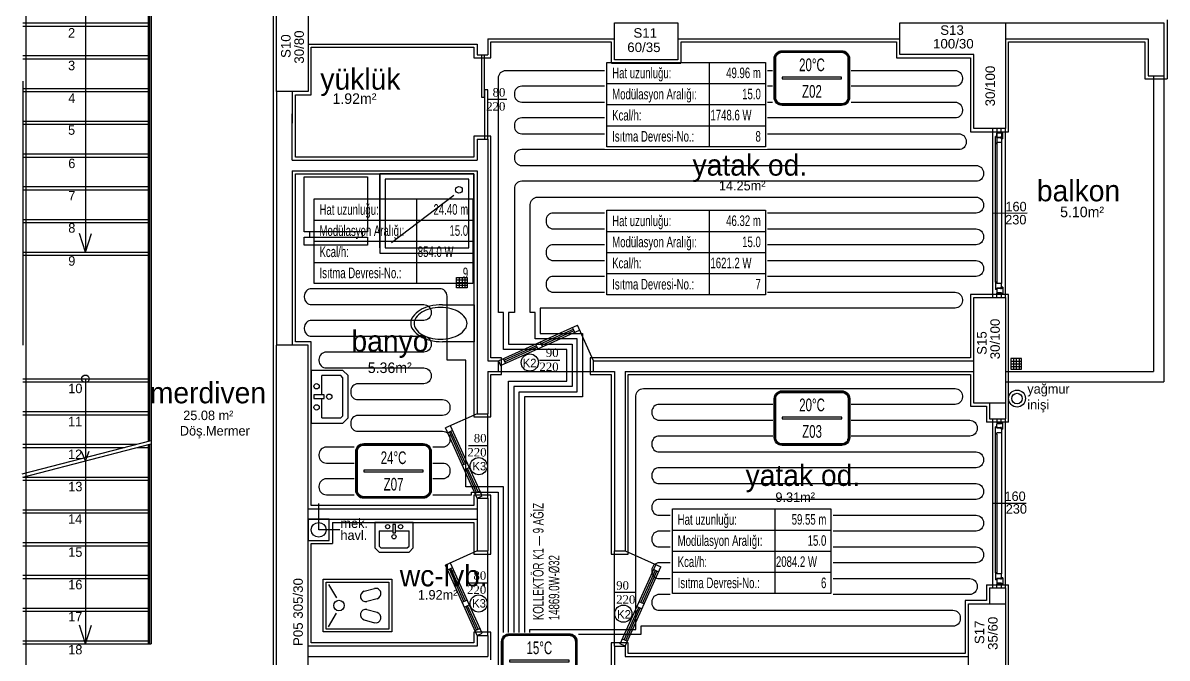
# Model space of a CAD drawing. Header units: centimetres. Extents: x 252602 to 265542, y -444050 to -441150.
# Drawn here: x 253445 to 254528, y -442857 to -442256 of the extents above; entities that cross this region are included whole.
import ezdxf
from ezdxf.enums import TextEntityAlignment as Align

# ---------------------------------------------------------------- set-up
doc = ezdxf.new("R2010")
doc.units = ezdxf.units.CM
for name, color, linetype in [('ROTAS-ISITMA-CAP', 41, 'Continuous'), ('ROTAS-ISITMA-ETIKET', 2, 'Continuous'), ('ROTAS-ISITMA-MAHAL-ETIKET', 2, 'Continuous'), ('ROTAS-MIMARI', 8, 'Continuous'), ('ROTAS-MIMARI-YAZI', 8, 'Continuous')]:
    doc.layers.add(name, color=color, linetype=linetype)
doc.layers.add('ROTAS-ISITMA-PEX', color=1, linetype='Continuous', lineweight=30)
doc.styles.add('arial_1_18', font='arial.ttf', dxfattribs={"height": 0.2})
doc.styles.add('ROTAS-YAZI', font='arial.ttf')

# ---------------------------------------------------------------- blocks, each defined once
blk = doc.blocks.new('ROTAS-YI-MAHAL')
at = {"color": 2, "extrusion": (0, 0, -1)}
for points in [[(35.7, -18.4), (35.7, 18.4, 0.414214), (28.2, 25.9), (-28.2, 25.9, 0.414214), (-35.7, 18.4), (-35.7, -18.4, 0.414214), (-28.2, -25.9), (28.2, -25.9, 0.414214)], [(34.2, -18.4), (34.2, 18.4, 0.414214), (28.2, 24.4), (-28.2, 24.4, 0.414214), (-34.2, 18.4), (-34.2, -18.4, 0.414214), (-28.2, -24.4), (28.2, -24.4, 0.414214)]]:
    blk.add_lwpolyline(points, format="xyb", close=True, dxfattribs=at)
at = {"color": 4, "extrusion": (0, 0, -1)}
for points in [[(35.2, -18.4), (35.2, 18.4, 0.414214), (28.2, 25.4), (-28.2, 25.4, 0.414214), (-35.2, 18.4), (-35.2, -18.4, 0.414214), (-28.2, -25.4), (28.2, -25.4, 0.414214)], [(34.7, -18.4), (34.7, 18.4, 0.414214), (28.2, 24.9), (-28.2, 24.9, 0.414214), (-34.7, 18.4), (-34.7, -18.4, 0.414214), (-28.2, -24.9), (28.2, -24.9, 0.414214)]]:
    blk.add_lwpolyline(points, format="xyb", close=True, dxfattribs=at)
at = {"color": 2, "extrusion": (0, 0, -1)}
blk.add_lwpolyline([(28.2, -0.8), (-28.2, -0.8), (-28.2, 0.8), (28.2, 0.8)], close=True, dxfattribs=at)
at = {"color": 4, "style": 'ROTAS-YAZI', "width": 0.65}
blk.add_attdef('DERECE', (-12.1, 6.5), '', height=12, dxfattribs=at)
at = {"color": 2, "style": 'ROTAS-YAZI', "width": 0.65, "flags": 1}
for tag in ['ALAN', 'MAHAL']:
    blk.add_attdef(tag, (0, 0), '', height=5, dxfattribs=at)
at = {"color": 1, "style": 'ROTAS-YAZI', "width": 0.65}
blk.add_attdef('NO', (-9.3, -18.6), '', height=12, dxfattribs=at)
blk = doc.blocks.new('ROTAS-YI-ETIKET')
at = {"color": 2}
for p, q in [((96.9, 0), (96.9, -80)), ((0, -20), (150, -20)), ((0, -40), (150, -40)), ((0, -60), (150, -60))]:
    blk.add_line(p, q, dxfattribs=at)
at = {"color": 2, "extrusion": (0, 0, -1)}
blk.add_lwpolyline([(-150, 0), (-150, -80), (0, -80), (0, 0)], close=True, dxfattribs=at)
at = {"color": 2, "style": 'ROTAS-YAZI', "width": 0.65}
for s, p in [('Hat uzunluğu:', (5, -10)), ('Modülasyon Aralığı:', (5, -30)), ('Kcal/h:', (5, -50)), ('Isıtma Devresi-No.:', (5, -70))]:
    blk.add_text(s, height=10, dxfattribs=at).set_placement(p, align=Align.MIDDLE_LEFT)
at = {"color": 2, "style": 'ROTAS-YAZI', "width": 0.65, "flags": 1}
for tag in ['ALAN', 'NO', 'DERECE', 'BORU', 'MAHAL']:
    blk.add_attdef(tag, (0, 0), '', height=5, dxfattribs=at)
at = {"color": 2, "style": 'ROTAS-YAZI', "width": 0.65}
for tag, p in [('UZ', (145.7, -14.9)), ('AR', (145.7, -34.9)), ('NO1', (145.7, -75))]:
    blk.add_attdef(tag, text='', height=10, dxfattribs=at).set_placement(p, align=Align.RIGHT)
blk.add_attdef('YER', (98, -54.9), '', height=10, dxfattribs=at)

msp = doc.modelspace()

# ---------------------------------------------------------------- linework, layer by layer
at = {"layer": 'ROTAS-ISITMA-PEX'}
for points in [[(253905, -442895), (253905, -442595), (253960, -442595), (253960, -442565), (253900, -442565), (253900, -442530), (253895.4, -442530), (253895.4, -442525.8), (253895.4, -442307.8, -0.414214), (253902.4, -442300.8), (254327.5, -442300.8, -0.414214), (254334.5, -442307.8), (254334.5, -442308.8, -0.414214), (254327.5, -442315.8), (253917.4, -442315.8, 0.414214), (253910.4, -442322.8), (253910.4, -442323.8, 0.414214), (253917.4, -442330.8), (254327.5, -442330.8, -0.414214), (254334.5, -442337.8), (254334.5, -442338.8, -0.414214), (254327.5, -442345.8), (253917.4, -442345.8, 0.414214), (253910.4, -442352.8), (253910.4, -442353.8, 0.414214), (253917.4, -442360.8), (254331.1, -442360.8, -0.414214), (254338.1, -442367.8), (254338.1, -442368.8, -0.414214), (254331.1, -442375.8), (253917.4, -442375.8, 0.414214), (253910.4, -442382.8), (253910.4, -442383.8, 0.414214), (253917.4, -442390.8), (254347.5, -442390.8, -0.414214), (254354.5, -442397.8), (254354.5, -442398.8, -0.414214), (254347.5, -442405.8), (253917.4, -442405.8, 0.414214), (253910.4, -442412.8), (253910.4, -442525.8), (253910.4, -442530), (253905, -442530), (253905, -442560), (253965, -442560), (253965, -442600), (253910, -442600), (253910, -442900)], [(253915, -442905), (253915, -442605), (253970, -442605), (253970, -442555), (253930, -442555), (253930, -442530), (253925.4, -442530), (253925.4, -442525.8), (253925.4, -442427.8, -0.414214), (253932.4, -442420.8), (254347.5, -442420.8, -0.414214), (254354.5, -442427.8), (254354.5, -442428.8, -0.414214), (254347.5, -442435.8), (253947.4, -442435.8, 0.414214), (253940.4, -442442.8), (253940.4, -442443.8, 0.414214), (253947.4, -442450.8), (254347.5, -442450.8, -0.414214), (254354.5, -442457.8), (254354.5, -442458.8, -0.414214), (254347.5, -442465.8), (253947.4, -442465.8, 0.414214), (253940.4, -442472.8), (253940.4, -442473.8, 0.414214), (253947.4, -442480.8), (254347.5, -442480.8, -0.414214), (254354.5, -442487.8), (254354.5, -442488.8, -0.414214), (254347.5, -442495.8), (253947.4, -442495.8, 0.414214), (253940.4, -442502.8), (253940.4, -442503.8, 0.414214), (253947.4, -442510.8), (254327.5, -442510.8, -0.414214), (254334.5, -442517.8), (254334.5, -442518.8, -0.414214), (254327.5, -442525.8), (253940.4, -442525.8), (253935, -442525.8), (253935, -442550), (253975, -442550), (253975, -442610), (253920, -442610), (253920, -442910)], [(253900, -442890), (253900, -442695), (253864.5, -442695), (253864.5, -442687.5), (253864.5, -442575), (253846.7, -442575), (253846.7, -442514.5, 0.414214), (253839.7, -442507.5), (253718.5, -442507.5, 0.414214), (253711.5, -442514.5), (253711.5, -442515.5, 0.414214), (253718.5, -442522.5), (253824.7, -442522.5, -0.414214), (253831.7, -442529.5), (253831.7, -442530.5, -0.414214), (253824.7, -442537.5), (253718.5, -442537.5, 0.414214), (253711.5, -442544.5), (253711.5, -442545.5, 0.414214), (253718.5, -442552.5), (253824.7, -442552.5, -0.414214), (253831.7, -442559.5), (253831.7, -442560.5, -0.414214), (253824.7, -442567.5), (253732.5, -442567.5, 0.414214), (253725.5, -442574.5), (253725.5, -442575.5, 0.414214), (253732.5, -442582.5), (253824.7, -442582.5, -0.414214), (253831.7, -442589.5), (253831.7, -442590.5, -0.414214), (253824.7, -442597.5), (253762.5, -442597.5, 0.414214), (253755.5, -442604.5), (253755.5, -442605.5, 0.414214), (253762.5, -442612.5), (253842.5, -442612.5, -0.414214), (253849.5, -442619.5), (253849.5, -442620.5, -0.414214), (253842.5, -442627.5), (253762.5, -442627.5, 0.414214), (253755.5, -442634.5), (253755.5, -442635.5, 0.414214), (253762.5, -442642.5), (253842.5, -442642.5, -0.414214), (253849.5, -442649.5), (253849.5, -442650.5, -0.414214), (253842.5, -442657.5), (253732.5, -442657.5, 0.414214), (253725.5, -442664.5), (253725.5, -442665.5, 0.414214), (253732.5, -442672.5), (253842.5, -442672.5, -0.414214), (253849.5, -442679.5), (253849.5, -442680.5, -0.414214), (253842.5, -442687.5), (253732.5, -442687.5, 0.414214), (253725.5, -442694.5), (253725.5, -442695.5, 0.414214), (253732.5, -442702.5), (253849.5, -442702.5), (253870, -442702.5), (253870, -442700), (253895, -442700), (253895, -442885)], [(253925, -442915), (253925, -442830), (254025.5, -442830), (254025.5, -442827), (254025.5, -442609, -0.414214), (254032.5, -442602), (254327.5, -442602, -0.414214), (254334.5, -442609), (254334.5, -442610, -0.414214), (254327.5, -442617), (254047.5, -442617, 0.414214), (254040.5, -442624), (254040.5, -442625, 0.414214), (254047.5, -442632), (254341.5, -442632, -0.414214), (254348.5, -442639), (254348.5, -442640, -0.414214), (254341.5, -442647), (254047.5, -442647, 0.414214), (254040.5, -442654), (254040.5, -442655, 0.414214), (254047.5, -442662), (254347.5, -442662, -0.414214), (254354.5, -442669), (254354.5, -442670, -0.414214), (254347.5, -442677), (254047.5, -442677, 0.414214), (254040.5, -442684), (254040.5, -442685, 0.414214), (254047.5, -442692), (254347.5, -442692, -0.414214), (254354.5, -442699), (254354.5, -442700, -0.414214), (254347.5, -442707), (254047.5, -442707, 0.414214), (254040.5, -442714), (254040.5, -442715, 0.414214), (254047.5, -442722), (254347.5, -442722, -0.414214), (254354.5, -442729), (254354.5, -442730, -0.414214), (254347.5, -442737), (254047.5, -442737, 0.414214), (254040.5, -442744), (254040.5, -442745, 0.414214), (254047.5, -442752), (254347.5, -442752, -0.414214), (254354.5, -442759), (254354.5, -442760, -0.414214), (254347.5, -442767), (254047.5, -442767, 0.414214), (254040.5, -442774), (254040.5, -442775, 0.414214), (254047.5, -442782), (254341.5, -442782, -0.414214), (254348.5, -442789), (254348.5, -442790, -0.414214), (254341.5, -442797), (254047.5, -442797, 0.414214), (254040.5, -442804), (254040.5, -442805, 0.414214), (254047.5, -442812), (254325.5, -442812, -0.414214), (254332.5, -442819), (254332.5, -442820, -0.414214), (254325.5, -442827), (254040.5, -442827), (254030, -442827), (254030, -442835), (253930, -442835), (253930, -442920)]]:
    msp.add_lwpolyline(points, format="xyb", dxfattribs=at)
at = {"layer": 'ROTAS-MIMARI', "ltscale": 0.03}
for p, q in [((253448.2, -442310.8), (253448.2, -442230.8)), ((253504.5, -442225.8), (253504.5, -442472.8)), ((253563.7, -442225.8), (253563.7, -442651.9)), ((253565.2, -442225.8), (253565.2, -442651.5)), ((253566.7, -442225.8), (253566.7, -442654.3)), ((253682.2, -442237.8), (253682.2, -442320.8)), ((254528.2, -442252.8), (254528.2, -442308.8)), ((253445.2, -442255.8), (253563.7, -442255.8)), ((253445.2, -442258.8), (253563.7, -442258.8)), ((253885.2, -442270.8), (254005.2, -442270.8)), ((253885.2, -442270.8), (253885.2, -442286)), ((253888.2, -442289), (253888.2, -442273.8)), ((253888.2, -442273.8), (254002.2, -442273.8)), ((254002.2, -442273.8), (254002.2, -442293.8)), ((254065.2, -442270.8), (254275.2, -442270.8)), ((254068.2, -442293.8), (254068.2, -442273.8)), ((254068.2, -442273.8), (254272.2, -442273.8)), ((254272.2, -442273.8), (254272.2, -442288.8)), ((254375.2, -442270.8), (254510.2, -442270.8)), ((254378.2, -442273.8), (254507.2, -442273.8)), ((254378.2, -442315.8), (254378.2, -442273.8)), ((254507.2, -442273.8), (254507.2, -442308.8)), ((254510.2, -442270.8), (254510.2, -442305.8)), ((253715.2, -442275.8), (253875.2, -442275.8)), ((253718.2, -442323.8), (253718.2, -442278.8)), ((253718.2, -442278.8), (253872.2, -442278.8)), ((253872.2, -442278.8), (253872.2, -442289)), ((253875.2, -442275.8), (253875.2, -442286)), ((253875.2, -442286), (253885.2, -442286)), ((253879.2, -442286), (253879.2, -442326)), ((253882.2, -442326), (253882.2, -442286)), ((253445.2, -442286.8), (253563.7, -442286.8)), ((253445.2, -442289.8), (253563.7, -442289.8)), ((253872.2, -442289), (253888.2, -442289)), ((254002.2, -442293.8), (254068.2, -442293.8)), ((254272.2, -442288.8), (254342.2, -442288.8)), ((254342.2, -442288.8), (254342.2, -442358.8)), ((254510.2, -442305.8), (254525.2, -442305.8)), ((253445.2, -442310.8), (253445.2, -442560.8)), ((253445.2, -442317.8), (253563.7, -442317.8)), ((253448.2, -442525.8), (253448.2, -442310.8)), ((254378.2, -442358.8), (254378.2, -442315.8)), ((254507.2, -442308.8), (254528.2, -442308.8)), ((253445.2, -442320.8), (253563.7, -442320.8)), ((253682.2, -442320.8), (253682.2, -442560.8)), ((253685.2, -442320.8), (253685.2, -442560.8)), ((253700.2, -442320.8), (253700.2, -442350.8)), ((253703.2, -442382.8), (253703.2, -442323.8)), ((253703.2, -442323.8), (253718.2, -442323.8)), ((253879.2, -442326), (253882.2, -442326)), ((253882.2, -442319.1), (253882.2, -442366)), ((253885.2, -442319.1), (253882.2, -442319.1)), ((253885.2, -442366), (253885.2, -442319.1)), ((253885.2, -442328.1), (253903.4, -442328.1)), ((253445.2, -442348.8), (253563.7, -442348.8)), ((253700.2, -442385.8), (253700.2, -442341.8)), ((253445.2, -442351.8), (253563.7, -442351.8)), ((254342.2, -442358.8), (254357.2, -442358.8)), ((254357.2, -442358.8), (254378.2, -442358.8)), ((254375.2, -442355.8), (254360.2, -442355.8)), ((254363.4, -442515.8), (254363.4, -442355.8)), ((254367.2, -442355.8), (254367.2, -442359.8)), ((254367.2, -442359.8), (254371.2, -442359.8)), ((254367.2, -442360.3), (254367.2, -442501.4)), ((254367.2, -442364.3), (254367.2, -442360.3)), ((254371.4, -442360.3), (254367.2, -442360.3)), ((254371.2, -442359.8), (254371.2, -442355.8)), ((254371.4, -442359.1), (254371.4, -442502.6)), ((254372.8, -442359.1), (254371.4, -442359.1)), ((254371.4, -442360.3), (254371.4, -442359.1)), ((254372.8, -442365.5), (254372.8, -442359.1)), ((254375.2, -442515.8), (254375.2, -442355.8)), ((253888.2, -442363), (253872.2, -442363)), ((253872.2, -442363), (253872.2, -442382.8)), ((253875.2, -442366), (253875.2, -442385.8)), ((253875.2, -442366), (253885.2, -442366)), ((253882.2, -442366), (253885.2, -442366)), ((253885.2, -442366), (253885.2, -442575.8)), ((253888.2, -442572.8), (253888.2, -442363)), ((254365.8, -442501.4), (254365.8, -442363.4)), ((254367.2, -442363.4), (254365.8, -442363.4)), ((254365.8, -442370.2), (254365.8, -442363.4)), ((254367.2, -442370.2), (254365.8, -442370.2)), ((254367.2, -442363.4), (254367.2, -442364.6)), ((254370.4, -442364.3), (254367.2, -442364.3)), ((254370.4, -442364.6), (254367.2, -442364.6)), ((254371.4, -442369), (254367.2, -442369)), ((254367.2, -442370.2), (254367.2, -442369)), ((254370.4, -442364.3), (254370.4, -442364)), ((254371.4, -442364), (254370.4, -442364)), ((254370.4, -442364.9), (254370.4, -442364.6)), ((254370.9, -442364.9), (254370.4, -442364.9)), ((254370.9, -442364.9), (254370.9, -442364.6)), ((254371.4, -442364.6), (254370.9, -442364.6)), ((254371.4, -442365.5), (254371.4, -442364)), ((254371.4, -442364.6), (254371.4, -442369)), ((254372.8, -442365.5), (254371.4, -442365.5)), ((253445.2, -442379.8), (253563.7, -442379.8)), ((253445.2, -442382.8), (253563.7, -442382.8)), ((253872.2, -442382.8), (253703.2, -442382.8)), ((253700.2, -442385.8), (253875.2, -442385.8)), ((253700.2, -442395.8), (253875.2, -442395.8)), ((253700.2, -442395.8), (253700.2, -442560.8)), ((253703.2, -442557.8), (253703.2, -442398.8)), ((253703.2, -442398.8), (253872.2, -442398.8)), ((253783.2, -442468.8), (253783.2, -442398.8)), ((253872.2, -442398.8), (253872.2, -442628.8)), ((253875.2, -442395.8), (253875.2, -442625.8)), ((253445.2, -442410.8), (253563.7, -442410.8)), ((253445.2, -442413.8), (253563.7, -442413.8)), ((254363.4, -442435.8), (254395.8, -442435.7)), ((253445.2, -442441.8), (253563.7, -442441.8)), ((253445.2, -442444.8), (253563.7, -442444.8)), ((253504.5, -442472.8), (253498.8, -442455.2)), ((253504.5, -442472.8), (253510.2, -442455.2)), ((253445.2, -442472.8), (253563.7, -442472.8)), ((253445.2, -442475.8), (253563.7, -442475.8)), ((253855.8, -442506.7), (253855.8, -442496.7)), ((253855.8, -442496.7), (253865.8, -442496.7)), ((253855.8, -442499.2), (253865.8, -442499.2)), ((253855.8, -442501.7), (253865.8, -442501.7)), ((253858.3, -442496.7), (253858.3, -442506.7)), ((253860.9, -442496.7), (253860.9, -442506.7)), ((253863.5, -442496.7), (253863.5, -442506.7)), ((253865.8, -442496.7), (253865.8, -442506.7)), ((254367.2, -442501.4), (254365.8, -442501.4)), ((254365.8, -442501.4), (254365.8, -442508.2)), ((254367.2, -442501.4), (254367.2, -442502.6)), ((254371.4, -442502.6), (254367.2, -442502.6)), ((254371.4, -442507), (254371.4, -442502.6)), ((253855.8, -442504.2), (253865.8, -442504.2)), ((253865.8, -442506.7), (253855.8, -442506.7)), ((254357.2, -442512.8), (254342.2, -442512.8)), ((254342.2, -442512.8), (254342.2, -442572.8)), ((254378.2, -442512.8), (254357.2, -442512.8)), ((254367.2, -442508.2), (254365.8, -442508.2)), ((254367.2, -442508.2), (254367.2, -442507)), ((254370.4, -442507), (254367.2, -442507)), ((254367.2, -442507.3), (254367.2, -442511.3)), ((254370.4, -442507.3), (254367.2, -442507.3)), ((254371.4, -442511.3), (254367.2, -442511.3)), ((254367.2, -442515.8), (254367.2, -442511.8)), ((254367.2, -442511.8), (254371.2, -442511.8)), ((254370.9, -442506.7), (254370.4, -442506.7)), ((254370.4, -442506.7), (254370.4, -442507)), ((254370.4, -442507.3), (254370.4, -442507.6)), ((254371.4, -442507.6), (254370.4, -442507.6)), ((254370.9, -442506.7), (254370.9, -442507)), ((254371.4, -442507), (254370.9, -442507)), ((254371.2, -442511.8), (254371.2, -442515.8)), ((254372.8, -442506.1), (254371.4, -442506.1)), ((254371.4, -442506.1), (254371.4, -442507.6)), ((254371.4, -442511.3), (254371.4, -442512.5)), ((254372.8, -442512.5), (254371.4, -442512.5)), ((254372.8, -442506.1), (254372.8, -442512.5)), ((254378.2, -442515.8), (254378.2, -442512.8)), ((253842.4, -442522.6), (253872.3, -442522.6)), ((253872.3, -442522.6), (253872.3, -442557.7)), ((254378.2, -442585.8), (254378.2, -442515.8)), ((253448.2, -442585.8), (253448.2, -442525.8)), ((253895.3, -442575.8), (253970.2, -442542.1)), ((253935.7, -442559.4), (253966.3, -442545.7)), ((253967.7, -442548.7), (253965.6, -442544.2)), ((253985.3, -442575.8), (253970.2, -442542.1)), ((253897.4, -442580.3), (253972.2, -442546.7)), ((253936.4, -442560.8), (253966.9, -442547.1)), ((253682.2, -442560.8), (253682.2, -442585.8)), ((253718.2, -442557.8), (253703.2, -442557.8)), ((253718.2, -442712.8), (253718.2, -442557.8)), ((253842.4, -442557.6), (253872.3, -442557.6)), ((253900.5, -442575.2), (253931.1, -442561.5)), ((253901.2, -442576.6), (253931.8, -442562.9)), ((253930.5, -442560), (253932.5, -442564.5)), ((253935, -442557.9), (253937.1, -442562.5)), ((253885.2, -442575.8), (253895.3, -442575.8)), ((253898.3, -442572.8), (253888.2, -442572.8)), ((253895.3, -442585.8), (253895.3, -442575.8)), ((253895.3, -442575.8), (253897.4, -442580.3)), ((253898.3, -442588.8), (253898.3, -442572.8)), ((253899.9, -442573.7), (253901.9, -442578.3)), ((253934.3, -442575.2), (253953.6, -442575.2)), ((254342.2, -442572.8), (253982.3, -442572.8)), ((253982.3, -442572.8), (253982.3, -442588.8)), ((253985.3, -442575.8), (254345.2, -442575.8)), ((253985.3, -442585.8), (253985.3, -442575.8)), ((254390.4, -442573.6), (254380.4, -442573.6)), ((254380.4, -442573.6), (254380.4, -442583.6)), ((254380.4, -442576), (254390.4, -442576)), ((254380.4, -442578.6), (254390.4, -442578.6)), ((254382.8, -442573.6), (254382.8, -442583.6)), ((254385.4, -442573.6), (254385.4, -442583.6)), ((254388.1, -442573.6), (254388.1, -442583.6)), ((254390.4, -442583.6), (254390.4, -442573.6)), ((253448.2, -442810.8), (253448.2, -442585.8)), ((253682.2, -442585.8), (253682.2, -442790.8)), ((253885.2, -442585.8), (253885.2, -442625.8)), ((253885.2, -442585.8), (253895.3, -442585.8)), ((253888.2, -442628.8), (253888.2, -442588.8)), ((253888.2, -442588.8), (253898.3, -442588.8)), ((253895.3, -442585.8), (253985.3, -442585.8)), ((253982.3, -442588.8), (254002.2, -442588.8)), ((253985.3, -442585.8), (254005.2, -442585.8)), ((254002.2, -442588.8), (254002.2, -442758.8)), ((254005.2, -442585.8), (254005.2, -442755.8)), ((254015.2, -442585.8), (254015.2, -442755.8)), ((254015.2, -442585.8), (254345.2, -442585.8)), ((254018.2, -442758.8), (254018.2, -442588.8)), ((254018.2, -442588.8), (254342.2, -442588.8)), ((254342.2, -442588.8), (254342.2, -442618.8)), ((254378.2, -442633.8), (254378.2, -442585.8)), ((254380.4, -442581.1), (254390.4, -442581.1)), ((254380.4, -442583.6), (254390.4, -442583.6)), ((253445.2, -442592.8), (253563.7, -442592.8)), ((253445.2, -442595.8), (253563.7, -442595.8)), ((253504.5, -442592.8), (253504.5, -442667.3)), ((254342.2, -442618.8), (254357.2, -442618.8)), ((254357.2, -442618.8), (254357.2, -442633.8)), ((254360.2, -442615.8), (254360.2, -442630.8)), ((254375.2, -442615.8), (254375.2, -442630.8)), ((253445.2, -442623.8), (253563.7, -442623.8)), ((253445.2, -442626.8), (253563.7, -442626.8)), ((253875.2, -442625.8), (253845.3, -442639.2)), ((253872.2, -442628.8), (253888.2, -442628.8)), ((253875.2, -442625.8), (253885.2, -442625.8)), ((253885.2, -442705.8), (253885.2, -442625.8)), ((254360.2, -442630.8), (254375.2, -442630.8)), ((254363.4, -442790.8), (254363.4, -442630.8)), ((254367.2, -442630.8), (254367.2, -442634.8)), ((254371.2, -442634.8), (254371.2, -442630.8)), ((254375.2, -442790.8), (254375.2, -442630.8)), ((253875.2, -442705.8), (253845.3, -442639.2)), ((253851.9, -442641.7), (253847.4, -442643.8)), ((253862.6, -442673.7), (253848.9, -442643.1)), ((253879.8, -442703.7), (253849.9, -442637.2)), ((253864.1, -442673), (253850.3, -442642.4)), ((254378.2, -442633.8), (254357.2, -442633.8)), ((254365.8, -442645.2), (254365.8, -442638.4)), ((254367.2, -442638.4), (254365.8, -442638.4)), ((254367.2, -442634.8), (254371.2, -442634.8)), ((254371.4, -442635.3), (254367.2, -442635.3)), ((254367.2, -442639.3), (254367.2, -442635.3)), ((254367.2, -442638.4), (254367.2, -442639.6)), ((254370.4, -442639.3), (254367.2, -442639.3)), ((254370.4, -442639.6), (254367.2, -442639.6)), ((254371.4, -442639), (254370.4, -442639)), ((254370.4, -442639.3), (254370.4, -442639)), ((254370.4, -442639.9), (254370.4, -442639.6)), ((254370.9, -442639.9), (254370.4, -442639.9)), ((254371.4, -442639.6), (254370.9, -442639.6)), ((254370.9, -442639.9), (254370.9, -442639.6)), ((254371.4, -442635.3), (254371.4, -442634.1)), ((254372.8, -442634.1), (254371.4, -442634.1)), ((254371.4, -442640.5), (254371.4, -442639)), ((254371.4, -442639.6), (254371.4, -442644)), ((254372.8, -442640.5), (254371.4, -442640.5)), ((254372.8, -442640.5), (254372.8, -442634.1)), ((253444.5, -442682.9), (253566.7, -442651.2)), ((253445.2, -442685.8), (253566.7, -442654.3)), ((253566.7, -442654.3), (253566.7, -442843.8)), ((254365.8, -442776.4), (254365.8, -442645.2)), ((254367.2, -442645.2), (254365.8, -442645.2)), ((254367.2, -442645.2), (254367.2, -442644)), ((254371.4, -442644), (254367.2, -442644)), ((254367.2, -442645.2), (254367.2, -442776.4)), ((254371.4, -442644), (254371.4, -442777.6)), ((253445.2, -442654.8), (253552.8, -442654.8)), ((253445.2, -442657.8), (253541.3, -442657.8)), ((253504.5, -442670.4), (253500.6, -442661.5)), ((253504.5, -442670.4), (253508.1, -442661.4)), ((253553.2, -442657.8), (253563.7, -442657.8)), ((253563.7, -442655), (253563.7, -442843.8)), ((253565.2, -442654.6), (253565.2, -442843.8)), ((253867.1, -442656), (253885.2, -442656)), ((253504.5, -442670.4), (253504.5, -442843.8)), ((253861.1, -442674.4), (253865.7, -442672.3)), ((253445.2, -442685.8), (253563.7, -442685.8)), ((253863.2, -442678.9), (253867.7, -442676.9)), ((253874.7, -442700.5), (253864.7, -442678.3)), ((253876.1, -442699.9), (253866.1, -442677.6)), ((253445.2, -442688.8), (253563.7, -442688.8)), ((253888.2, -442702.8), (253872.2, -442702.8)), ((253872.2, -442702.8), (253872.2, -442712.8)), ((253873.2, -442701.2), (253877.8, -442699.2)), ((253875.2, -442705.8), (253879.8, -442703.7)), ((253875.2, -442705.8), (253875.2, -442755.8)), ((253875.2, -442705.8), (253885.2, -442705.8)), ((253885.2, -442705.8), (253885.2, -442755.8)), ((253888.2, -442758.8), (253888.2, -442702.8)), ((253445.2, -442716.8), (253563.7, -442716.8)), ((253715.2, -442715.8), (253875.2, -442715.8)), ((253872.2, -442712.8), (253718.2, -442712.8)), ((253725.2, -442735.8), (253725.2, -442710.8)), ((254394.9, -442710.8), (254363.4, -442710.8)), ((253445.2, -442719.8), (253563.7, -442719.8)), ((253715.2, -442725.8), (253875.2, -442725.8)), ((253735.2, -442725.8), (253715.2, -442725.8)), ((253715.2, -442725.8), (253715.2, -442745.8)), ((253735.2, -442745.8), (253735.2, -442725.8)), ((253738.2, -442728.8), (253872.2, -442728.8)), ((253738.2, -442728.8), (253738.2, -442748.8)), ((253814.7, -442728.8), (253778.5, -442728.8)), ((253778.5, -442728.8), (253778.5, -442752.8)), ((253814.7, -442752.8), (253814.7, -442728.8)), ((253872.2, -442728.8), (253872.2, -442758.8)), ((253745.2, -442735.8), (253725.2, -442735.8)), ((253782.5, -442736.8), (253795.3, -442736.8)), ((253782.5, -442736.8), (253782.5, -442751.1)), ((253795.3, -442730.6), (253795.3, -442738.6)), ((253797.9, -442730.6), (253795.3, -442730.6)), ((253795.3, -442738.6), (253797.9, -442738.6)), ((253797.9, -442738.6), (253797.9, -442730.6)), ((253797.9, -442736.8), (253810.7, -442736.8)), ((253810.7, -442751.1), (253810.7, -442736.8)), ((253445.2, -442747.8), (253565.2, -442747.8)), ((253445.2, -442750.8), (253565.2, -442750.8)), ((253715.2, -442745.8), (253735.2, -442745.8)), ((253718.2, -442787.8), (253718.2, -442748.8)), ((253718.2, -442748.8), (253738.2, -442748.8)), ((253782.5, -442751.1), (253784.1, -442752.8)), ((253809.1, -442752.8), (253810.7, -442751.1)), ((253778.5, -442752.8), (253782.5, -442756.8)), ((253782.5, -442756.8), (253810.7, -442756.8)), ((253784.1, -442752.8), (253809.1, -442752.8)), ((253810.7, -442756.8), (253814.7, -442752.8)), ((253875.2, -442755.8), (253845.3, -442769.2)), ((253872.2, -442758.8), (253888.2, -442758.8)), ((253875.2, -442755.8), (253885.2, -442755.8)), ((253885.2, -442835.8), (253885.2, -442755.8)), ((254002.2, -442758.8), (254018.2, -442758.8)), ((254005.2, -442755.8), (254015.2, -442755.8)), ((254005.2, -442845.8), (254005.2, -442755.8)), ((254015.2, -442755.8), (254048.9, -442770.9)), ((253875.2, -442835.8), (253845.3, -442769.2)), ((253851.9, -442771.7), (253847.4, -442773.8)), ((253862.6, -442803.7), (253848.9, -442773.1)), ((253879.8, -442833.7), (253849.9, -442767.2)), ((253864.1, -442803), (253850.3, -442772.4)), ((254010.7, -442843.7), (254044.3, -442768.8)), ((254015.2, -442845.8), (254048.9, -442770.9)), ((254042.3, -442773.4), (254046.8, -442775.4)), ((253445.2, -442778.8), (253563.7, -442778.8)), ((253445.2, -442781.8), (253563.7, -442781.8)), ((253729.4, -442832.5), (253729.4, -442782.5)), ((253729.4, -442782.5), (253794.4, -442782.5)), ((253794.4, -442782.5), (253794.4, -442832.5)), ((254030.2, -442804.7), (254043.9, -442774.1)), ((254031.6, -442805.4), (254045.4, -442774.8)), ((254367.2, -442776.4), (254365.8, -442776.4)), ((254365.8, -442776.4), (254365.8, -442783.2)), ((254367.2, -442783.2), (254365.8, -442783.2)), ((254367.2, -442776.4), (254367.2, -442777.6)), ((254371.4, -442777.6), (254367.2, -442777.6)), ((254367.2, -442783.2), (254367.2, -442782)), ((254370.4, -442782), (254367.2, -442782)), ((254367.2, -442782.3), (254367.2, -442786.3)), ((254370.4, -442782.3), (254367.2, -442782.3)), ((254370.9, -442781.7), (254370.4, -442781.7)), ((254370.4, -442781.7), (254370.4, -442782)), ((254370.4, -442782.3), (254370.4, -442782.6)), ((254371.4, -442782.6), (254370.4, -442782.6)), ((254370.9, -442781.7), (254370.9, -442782)), ((254371.4, -442782), (254370.9, -442782)), ((254371.4, -442782), (254371.4, -442777.6)), ((254372.8, -442781.1), (254371.4, -442781.1)), ((254371.4, -442781.1), (254371.4, -442782.6)), ((254372.8, -442781.1), (254372.8, -442787.5)), ((253682.2, -442790.8), (253682.2, -442865.8)), ((253718.2, -442842.7), (253718.2, -442787.8)), ((253732.2, -442829.8), (253732.2, -442785.3)), ((253732.2, -442785.3), (253791.6, -442785.3)), ((253734.4, -442787.5), (253742.2, -442800.3)), ((253768.3, -442794), (253777.9, -442791.4)), ((253791.6, -442785.3), (253791.6, -442829.8)), ((253866.7, -442786), (253884.9, -442786)), ((254024.7, -442795), (254005.3, -442795)), ((254357.2, -442787.8), (254357.2, -442802.8)), ((254357.2, -442787.8), (254378.2, -442787.8)), ((254360.2, -442790.8), (254360.2, -442805.8)), ((254360.2, -442790.8), (254375.2, -442790.8)), ((254371.4, -442786.3), (254367.2, -442786.3)), ((254367.2, -442790.8), (254367.2, -442786.8)), ((254367.2, -442786.8), (254371.2, -442786.8)), ((254371.2, -442786.8), (254371.2, -442790.8)), ((254371.4, -442786.3), (254371.4, -442787.5)), ((254372.8, -442787.5), (254371.4, -442787.5)), ((254375.2, -442790.8), (254375.2, -442805.8)), ((254378.2, -442805.8), (254378.2, -442787.8)), ((253780.5, -442801.1), (253770.9, -442803.7)), ((253861.1, -442804.4), (253865.7, -442802.3)), ((254033.1, -442806), (254028.5, -442804)), ((254357.2, -442802.8), (254337.2, -442802.8)), ((254337.2, -442802.8), (254337.2, -442852.8)), ((254378.2, -442865.8), (254378.2, -442805.8)), ((253445.2, -442809.8), (253563.7, -442809.8)), ((253445.2, -442812.8), (253563.7, -442812.8)), ((253448.2, -442865.8), (253448.2, -442810.8)), ((253734.4, -442827.5), (253742.2, -442814.7)), ((253780.5, -442814), (253770.9, -442811.4)), ((253863.2, -442808.9), (253867.7, -442806.9)), ((253874.7, -442830.5), (253864.7, -442808.3)), ((253876.1, -442829.9), (253866.1, -442807.6)), ((254014.4, -442839.9), (254028.1, -442809.3)), ((254015.8, -442840.5), (254029.6, -442809.9)), ((254031, -442810.6), (254026.5, -442808.6)), ((253504.5, -442843.8), (253498.8, -442826.2)), ((253504.5, -442843.8), (253510.2, -442826.2)), ((253768.3, -442821.1), (253777.9, -442823.7)), ((253794.4, -442832.5), (253729.4, -442832.5)), ((253791.6, -442829.8), (253732.2, -442829.8)), ((253888.2, -442832.8), (253872.2, -442832.8)), ((253872.2, -442832.8), (253872.2, -442842.8)), ((253873.2, -442831.2), (253877.8, -442829.2)), ((253875.2, -442835.8), (253879.8, -442833.7)), ((253875.2, -442835.8), (253875.2, -442845.8)), ((253875.2, -442835.8), (253885.2, -442835.8)), ((253885.2, -442835.8), (253885.2, -442855.8)), ((253888.2, -442858.8), (253888.2, -442832.8)), ((253445.2, -442840.8), (253563.7, -442840.8)), ((253445.2, -442843.8), (253565.2, -442843.8)), ((253563.7, -442843.8), (253566.7, -442843.8)), ((253715.2, -442845.7), (253875.2, -442845.7)), ((253872.2, -442842.7), (253718.2, -442842.7)), ((254018.2, -442842.8), (254002.2, -442842.8)), ((254002.2, -442842.8), (254002.2, -442850.8)), ((254005.2, -442845.8), (254005.2, -442875.8)), ((254005.2, -442845.8), (254015.2, -442845.8)), ((254015.2, -442845.8), (254010.7, -442843.7)), ((254017.3, -442841.2), (254012.7, -442839.2)), ((254015.2, -442845.8), (254015.2, -442855.8)), ((254018.2, -442847.8), (254018.2, -442842.8)), ((254018.2, -442852.8), (254018.2, -442847.8)), ((253715.2, -442855.7), (253885.2, -442855.7)), ((254002.2, -442850.8), (254002.2, -442865.8)), ((254015.2, -442855.8), (254340.2, -442855.8)), ((254337.2, -442852.8), (254018.2, -442852.8))]:
    msp.add_line(p, q, dxfattribs=at)
for points in [[(253685.2, -442320.8), (253685.2, -442240.8)], [(253715.2, -442240.8), (253715.2, -442320.8)], [(254005.2, -442255.8), (254065.2, -442255.8)], [(254005.2, -442290.8), (254005.2, -442255.8)], [(254065.2, -442255.8), (254065.2, -442290.8)], [(254275.2, -442255.8), (254375.2, -442255.8)], [(254275.2, -442285.8), (254275.2, -442255.8)], [(254375.2, -442255.8), (254525.2, -442255.8)], [(254375.2, -442255.8), (254375.2, -442355.8)], [(254525.2, -442255.8), (254525.2, -442305.8)], [(254345.2, -442285.8), (254275.2, -442285.8)], [(254345.2, -442355.8), (254345.2, -442285.8)], [(254065.2, -442290.8), (254005.2, -442290.8)], [(254515.2, -442305.8), (254515.2, -442585.8)], [(254525.2, -442305.8), (254525.2, -442595.8)], [(253715.2, -442320.8), (253685.2, -442320.8)], [(254375.2, -442355.8), (254345.2, -442355.8)], [(253711.4, -442401.4), (253771.4, -442401.4), (253771.4, -442453.7), (253711.4, -442453.7), (253711.4, -442401.4)], [(253794, -442463.8), (253853, -442418.8)], [(253711.4, -442458.7), (253771.4, -442458.7), (253771.4, -442466.4), (253711.4, -442466.4), (253711.4, -442458.7)], [(253716.4, -442453.7), (253716.4, -442458.7)], [(253766.4, -442453.7), (253766.4, -442458.7)], [(254345.2, -442615.8), (254345.2, -442515.8)], [(254345.2, -442515.8), (254375.2, -442515.8)], [(254375.2, -442515.8), (254375.2, -442615.8)], [(253715.2, -442560.8), (253685.2, -442560.8)], [(253685.2, -442865.8), (253685.2, -442560.8)], [(253715.2, -442865.8), (253715.2, -442560.8)], [(254375.2, -442585.8), (254515.2, -442585.8)], [(253728.2, -442629.8), (253746.2, -442629.8), (253748.2, -442627.7), (253748.2, -442591.8), (253746.2, -442589.8), (253728.2, -442589.8)], [(253728.2, -442607.9), (253728.2, -442589.8)], [(254375.2, -442595.8), (254525.2, -442595.8)], [(253728.2, -442629.8), (253728.2, -442611.3)], [(254375.2, -442615.8), (254345.2, -442615.8)], [(254340.2, -442865.8), (254340.2, -442805.8)], [(254340.2, -442805.8), (254375.2, -442805.8)], [(254375.2, -442805.8), (254375.2, -442865.8)]]:
    msp.add_lwpolyline(points, dxfattribs=at)
for points in [[(253872.2, -442398.8), (253783.2, -442398.8), (253783.2, -442473.8), (253872.2, -442473.8)], [(253867.2, -442403.8), (253788.2, -442403.8), (253788.2, -442468.8), (253867.2, -442468.8)], [(253718.2, -442584.8), (253718.2, -442634.8), (253748.2, -442634.8), (253753.2, -442629.8), (253753.2, -442589.8), (253748.2, -442584.8)], [(253720.5, -442611.3), (253730.5, -442611.3), (253730.5, -442607.9), (253720.5, -442607.9)]]:
    msp.add_lwpolyline(points, close=True, dxfattribs=at)
for centre, radius in [((253858, -442413.8), 3.16), ((253925, -442577.4), 8.14), ((253504.5, -442592.8), 3.6), ((253723.2, -442599.8), 2.52), ((253735.2, -442609.8), 2.52), ((254386.2, -442611.5), 8), ((254386.2, -442611.5), 5), ((253723.2, -442619.8), 2.52), ((253876.7, -442675.5), 8.14), ((253725.2, -442735.8), 7), ((253790.5, -442732.8), 2.02), ((253796.5, -442742.3), 2.02), ((253802.7, -442732.8), 2.02), ((253744.4, -442807.5), 5), ((253876.6, -442805.5), 8.14), ((254013.6, -442815.2), 8.14)]:
    msp.add_circle(centre, radius, dxfattribs=at)
for centre, radius, start, end in [((253838.3, -442557.2), 34.1, 103.5837, 120.2564), ((253842.4, -442573.9), 51.3, 90, 103.5837), ((253822.9, -442540.1), 10.6, 144.6222, 180), ((253832.2, -442546.7), 21.9, 120.2564, 144.6222), ((253824.9, -442540.3), 9.3, 145.3805, 180), ((253832.4, -442545.5), 18.4, 120.9638, 145.3805), ((253837.4, -442553.7), 28, 103.9568, 120.9638), ((253840.6, -442566.8), 41.5, 90, 103.9568), ((253840.6, -442566.8), 41.5, 76.0432, 90), ((253843.9, -442553.7), 28, 59.0362, 76.0432), ((253848.8, -442545.5), 18.4, 34.6195, 59.0362), ((253856.3, -442540.3), 9.3, 0, 34.6195), ((253822.9, -442540.1), 10.6, 180, 215.3778), ((253832.2, -442533.5), 21.9, 215.3778, 239.7436), ((253824.9, -442540.3), 9.3, 180, 214.6195), ((253832.4, -442535.1), 18.4, 214.6195, 239.0362), ((253848.8, -442535.1), 18.4, 300.9638, 325.3805), ((253856.3, -442540.3), 9.3, 325.3805, 0), ((253838.3, -442523), 34.1, 239.7436, 256.4163), ((253837.4, -442526.8), 28, 239.0362, 256.0432), ((253842.4, -442506.4), 51.3, 256.4163, 270), ((253840.6, -442513.8), 41.5, 256.0432, 270), ((253840.6, -442513.8), 41.5, 270, 283.9568), ((253843.9, -442526.8), 28, 283.9568, 300.9638), ((253769.6, -442798.8), 5, 105, 285), ((253779.2, -442796.2), 5, 15, 105), ((253779.2, -442796.2), 5, 285, 15), ((253769.6, -442816.2), 5, 75, 255), ((253779.2, -442818.8), 5, 345, 75), ((253779.2, -442818.8), 5, 255, 345)]:
    msp.add_arc(centre, radius, start, end, dxfattribs=at)

# ---------------------------------------------------------------- block references
at = {"layer": 'ROTAS-ISITMA-ETIKET'}
msp.add_blockref('ROTAS-YI-ETIKET', (253721, -442422.5), dxfattribs=at).add_auto_attribs({'UZ': '24.40 m', 'AR': '15.0', 'NO1': '9', 'YER': '854.0 W'})

# ---------------------------------------------------------------- texts
at = {"layer": 'ROTAS-ISITMA-CAP', "color": 41, "style": 'ROTAS-YAZI', "width": 0.65}
for s, p in [('KOLLEKTÖR K1 — 9 AĞIZ', (253938, -442821.3)), ('14869.0W-%%C32', (253953, -442821.3))]:
    msp.add_text(s, height=10, rotation=90, dxfattribs=at).set_placement(p)
at = {"layer": 'ROTAS-MIMARI-YAZI', "ltscale": 0.03}
for s, p in [('2', (253488, -442269.7)), ('3', (253488, -442300.6)), ('4', (253488.2, -442331.5)), ('5', (253488, -442361.7)), ('6', (253488.2, -442393.3)), ('7', (253488.2, -442423.9)), ('160', (254375.2, -442434.2)), ('230', (254375, -442446.6)), ('8', (253488.2, -442454.4)), ('9', (253488.2, -442485.7)), ('10', (253488.2, -442606.4)), ('11', (253488, -442637.7)), ('12', (253488, -442668.8)), ('13', (253488.2, -442699.3)), ('160', (254374.3, -442708.5)), ('230', (254375.5, -442720.5)), ('14', (253488, -442730)), ('mek.', (253745.8, -442734)), ('havl.', (253745.8, -442745.3)), ('15', (253488.2, -442761.3)), ('16', (253488.2, -442792.1)), ('17', (253488.2, -442822.4)), ('18', (253488.2, -442853.7))]:
    msp.add_text(s, height=9, dxfattribs=at).set_placement(p)
at = {"layer": 'ROTAS-MIMARI-YAZI', "ltscale": 0.03, "style": 'arial_1_18'}
for s, p in [('30/80', (253711.2, -442294.4)), ('S10', (253698.6, -442289)), ('30/100', (254365.3, -442334.8)), ('30/100', (254369.9, -442574.3)), ('S15', (254357.4, -442570.1)), ('P05 305/30', (253710.2, -442845.8)), ('S17', (254355.1, -442844)), ('35/60', (254367.8, -442849.5))]:
    msp.add_text(s, height=9, rotation=90, dxfattribs=at).set_placement(p)
for s, p in [('S11', (254023.1, -442269.8)), ('S13', (254313.5, -442267.1)), ('60/35', (254017.3, -442283.4)), ('100/30', (254306.7, -442280))]:
    msp.add_text(s, height=9, dxfattribs=at).set_placement(p)
at = {"layer": 'ROTAS-MIMARI-YAZI', "ltscale": 0.03}
for s, width, insert, char_height, attachment_point in [('yüklük', 237.649, (253802.6, -442299), 20, 3), ('1.92m²', 64.717, (253779.9, -442322.5), 10, 3), ('yatak od.', 237.649, (254187.6, -442380.4), 20, 3), ('14.25m²', 64.717, (254104, -442405.4), 9, 1), ('balkon', 237.649, (254483.8, -442404.7), 20, 3), ('5.10m²', 64.717, (254468.6, -442429.8), 10, 3), ('banyo', 237.649, (253829.1, -442547), 20, 3), ('5.36m²', 64.717, (253813.3, -442577.3), 10, 3), ('merdiven', 237.649, (253675.4, -442596), 20, 3), ('yağmur\\Pinişi', 115.95, (254395.9, -442624.6), 9, 7), ('25.08 m²', 213.603, (253597, -442622.9), 9, 1), ('yatak od.', 237.649, (254237.8, -442674.2), 20, 3), ('9.31m²', 64.717, (254157.5, -442700.4), 9, 1), ('wc-lvb.', 237.649, (253885.2, -442769.3), 20, 3), ('1.92m²', 64.717, (253819.1, -442792.8), 9, 1)]:
    msp.add_mtext_dynamic_manual_height_columns(s, width=width, gutter_width=45, heights=[0], dxfattribs=dict(at, insert=insert, char_height=char_height, attachment_point=attachment_point))
for s, insert, char_height, width, attachment_point in [('{\\fTimes New Roman|b0|i0|c162|p18;80\\P220}', (253901.9, -442339), 8, 23.511, 9), ('{\\fTimes New Roman|b0|i0|c162|p18;90\\P220}', (253952.3, -442564.1), 8, 23.511, 3), ('K2', (253918.3, -442581.8), 8, 23.892, 7), ('Döş.Mermer\\P  \\P  ', (253593.8, -442637.5), 9, 163.303, 1), ('{\\fTimes New Roman|b0|i0|c162|p18;80\\P220}', (253884.1, -442645), 8, 23.511, 3), ('K3', (253883.8, -442671.5), 8, 23.892, 3), ('{\\fTimes New Roman|b0|i0|c162|p18;80\\P220}', (253883.8, -442775.1), 8, 23.511, 3), ('{\\fTimes New Roman|b0|i0|c162|p18;90\\P220}', (254006.8, -442784.4), 8, 23.511, 1), ('K3', (253883.5, -442801.4), 8, 23.892, 3), ('K2', (254007.7, -442811.8), 8, 23.892, 1)]:
    msp.add_mtext(s, dxfattribs=dict(at, insert=insert, char_height=char_height, width=width, attachment_point=attachment_point))

# ---------------------------------------------------------------- next in the draw order: wipeouts: each hides what was drawn before it
for points in [[(254155, -442335), (254229, -442335), (254229, -442281), (254155, -442281)], [(253996, -442515.2), (254150, -442515.2), (254150, -442431.2), (253996, -442431.2)], [(254155.1, -442657), (254229.1, -442657), (254229.1, -442603), (254155.1, -442603)], [(253759, -442707), (253833, -442707), (253833, -442653), (253759, -442653)], [(254058, -442798), (254212, -442798), (254212, -442714), (254058, -442714)], [(253897, -442887), (253971, -442887), (253971, -442833), (253897, -442833)]]:
    msp.add_wipeout(points)

# ---------------------------------------------------------------- next in the draw order: block references
at = {"layer": 'ROTAS-ISITMA-ETIKET'}
for p, values in [((253998, -442433.2), {'UZ': '46.32 m', 'AR': '15.0', 'NO1': '7', 'YER': '1621.2 W'}), ((254060, -442716), {'UZ': '59.55 m', 'AR': '15.0', 'NO1': '6', 'YER': '2084.2 W'})]:
    msp.add_blockref('ROTAS-YI-ETIKET', p, dxfattribs=at).add_auto_attribs(values)
at = {"layer": 'ROTAS-ISITMA-MAHAL-ETIKET'}
for p, values in [((254192, -442308), {'DERECE': '20%%DC', 'NO': 'Z02'}), ((254192.1, -442630), {'DERECE': '20%%DC', 'NO': 'Z03'}), ((253796, -442680), {'DERECE': '24%%DC', 'NO': 'Z07'}), ((253934, -442860), {'DERECE': '15%%DC', 'NO': 'Z06'})]:
    msp.add_blockref('ROTAS-YI-MAHAL', p, dxfattribs=at).add_auto_attribs(values)

# ---------------------------------------------------------------- next in the draw order: wipeouts: each hides what was drawn before it
msp.add_wipeout([(254150, -442291.2), (254150, -442375.2), (253996, -442375.2), (253996, -442291.2), (253999.2, -442291.2), (253999.2, -442293.8), (254002.2, -442293.8), (254002.2, -442296.8), (254068.2, -442296.8), (254068.2, -442293.8), (254071.2, -442293.8), (254071.2, -442291.2)])

# ---------------------------------------------------------------- next in the draw order: block references
at = {"layer": 'ROTAS-ISITMA-ETIKET'}
msp.add_blockref('ROTAS-YI-ETIKET', (253998, -442293.2), dxfattribs=at).add_auto_attribs({'UZ': '49.96 m', 'AR': '15.0', 'NO1': '8', 'YER': '1748.6 W'})

doc.saveas('drawing.dxf')
